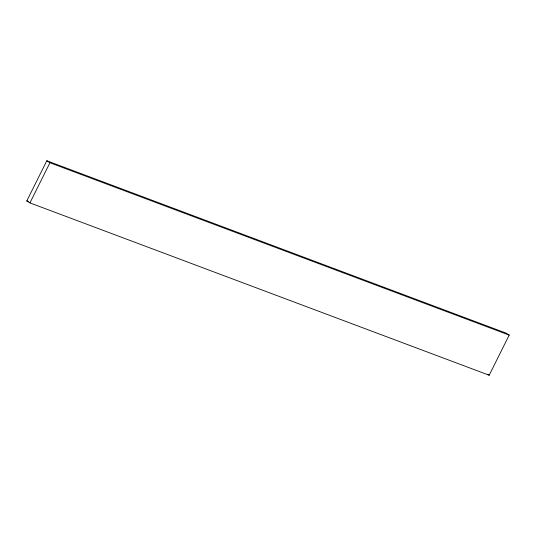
<?xml version="1.0" encoding="UTF-8"?>
<svg xmlns="http://www.w3.org/2000/svg" width="536" height="536" viewBox="0 0 536 536"><rect width="100%" height="100%" fill="white"/><g stroke="black" fill="none" stroke-linecap="round" stroke-linejoin="round"><path stroke-width="0.8" d="M26.8 200.906L46.813 160.767L506.058 333.111L509.2 335.094L489.187 375.233L29.942 202.889L26.8 200.906L28.368 201.489M29.942 202.889L49.955 162.756L509.2 335.094M487.934 374.436L489.187 375.233M46.813 160.767L49.955 162.756"/></g></svg>
